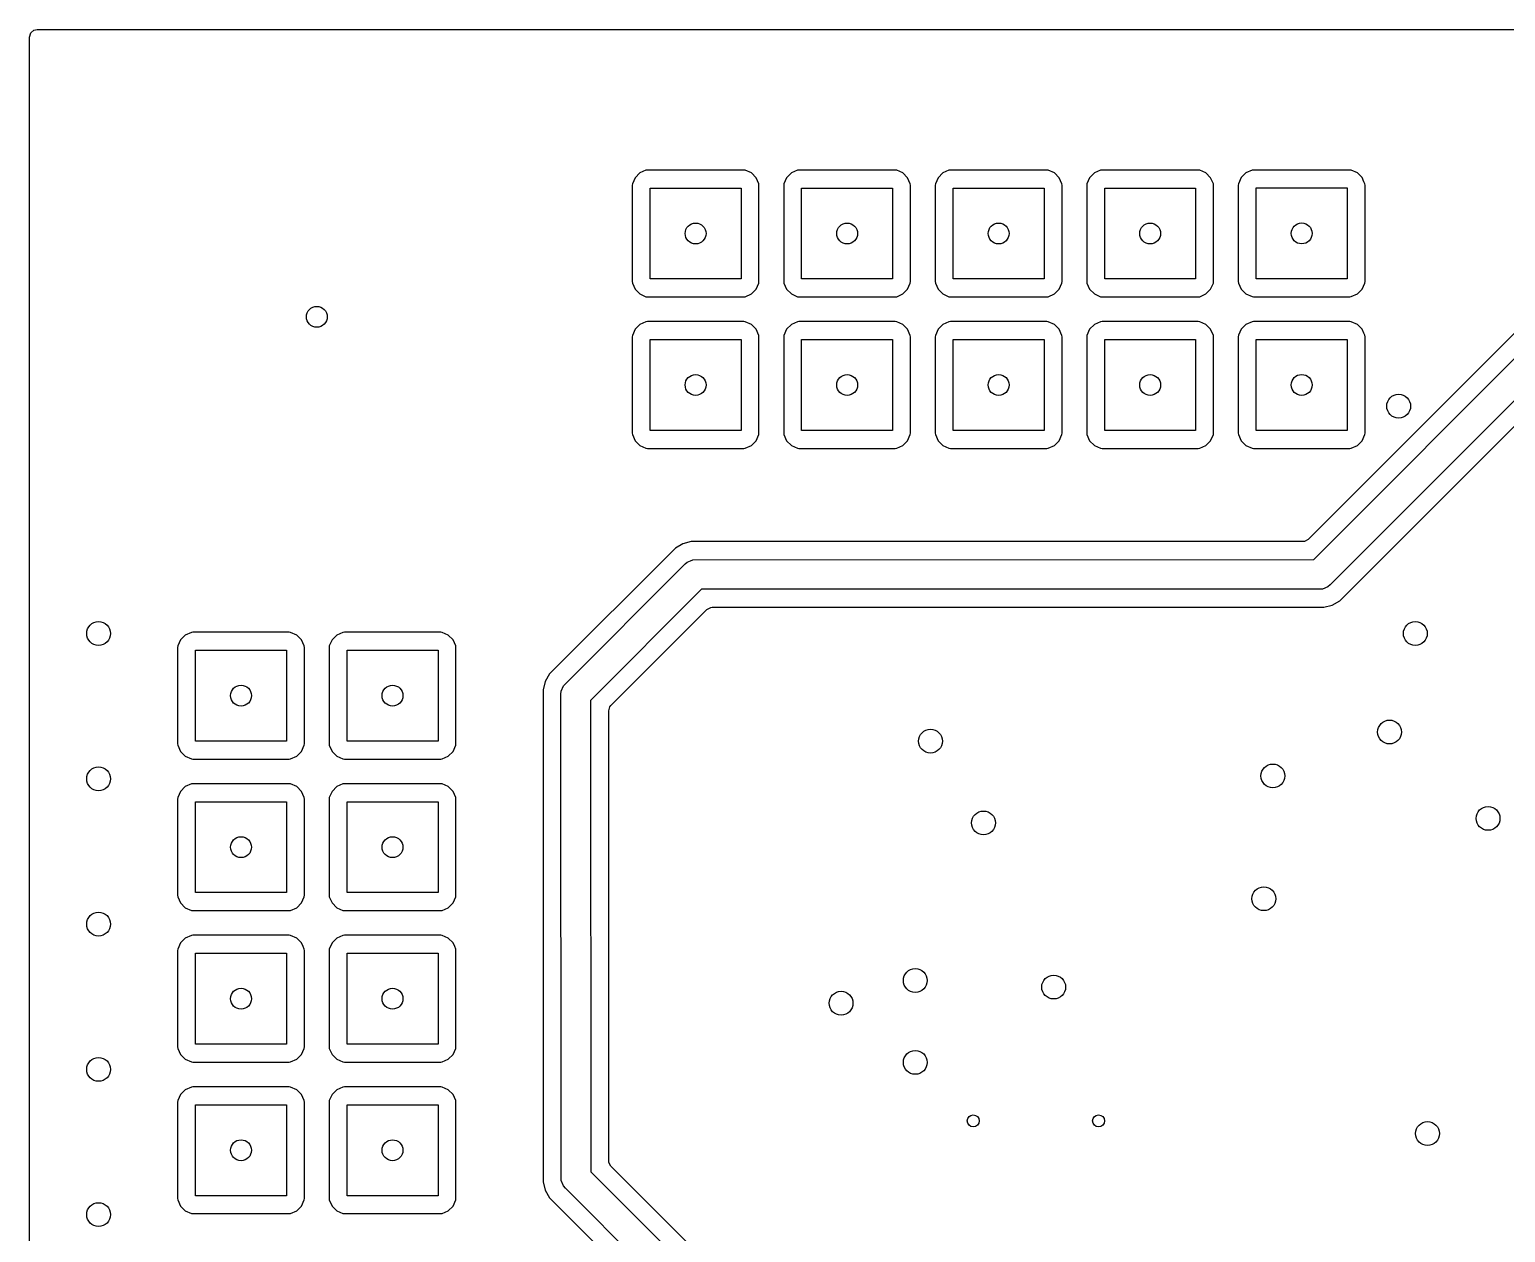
# Model space of a CAD drawing. Extents: x 0.21 to 2.19, y 0.21 to 1.79.
# Drawn here: x 0.21 to 1.184, y 0.996 to 1.79 of the extents above; entities that cross this region are included whole.
import ezdxf

# ---------------------------------------------------------------- set-up
doc = ezdxf.new("R2010")
doc.units = 0
doc.header["$MEASUREMENT"] = 0
doc.layers.add('BLACK', color=7, linetype='CONTINUOUS')

msp = doc.modelspace()

# ---------------------------------------------------------------- linework, layer by layer
at = {"layer": 'BLACK', "linetype": 'CONTINUOUS'}
for p, q in [((0.21041, 1.78463), (0.2112, 1.78731)), ((0.21041, 1.68677), (0.21041, 1.78463)), ((0.2112, 1.78731), (0.21331, 1.78914)), ((0.21331, 1.78914), (0.21537, 1.78959)), ((0.21537, 1.78959), (2.18463, 1.78959)), ((0.6132, 1.69493), (0.61007, 1.6918)), ((0.61724, 1.69672), (0.6132, 1.69493)), ((0.61823, 1.69683), (0.61724, 1.69672)), ((0.61724, 1.69672), (0.61724, 1.69672)), ((0.68177, 1.69683), (0.61823, 1.69683)), ((0.61823, 1.69683), (0.61823, 1.69683)), ((0.68276, 1.69672), (0.68177, 1.69683)), ((0.6868, 1.69493), (0.68276, 1.69672)), ((0.68276, 1.69672), (0.68276, 1.69672)), ((0.68993, 1.6918), (0.6868, 1.69493)), ((0.6868, 1.69493), (0.6868, 1.69493)), ((0.7132, 1.69493), (0.71007, 1.6918)), ((0.71724, 1.69672), (0.7132, 1.69493)), ((0.71823, 1.69683), (0.71724, 1.69672)), ((0.71724, 1.69672), (0.71724, 1.69672)), ((0.78177, 1.69683), (0.71823, 1.69683)), ((0.71823, 1.69683), (0.71823, 1.69683)), ((0.78276, 1.69672), (0.78177, 1.69683)), ((0.7868, 1.69493), (0.78276, 1.69672)), ((0.78276, 1.69672), (0.78276, 1.69672)), ((0.78993, 1.6918), (0.7868, 1.69493)), ((0.7868, 1.69493), (0.7868, 1.69493)), ((0.8132, 1.69493), (0.81007, 1.6918)), ((0.81724, 1.69672), (0.8132, 1.69493)), ((0.81823, 1.69683), (0.81724, 1.69672)), ((0.81724, 1.69672), (0.81724, 1.69672)), ((0.88177, 1.69683), (0.81823, 1.69683)), ((0.81823, 1.69683), (0.81823, 1.69683)), ((0.88276, 1.69672), (0.88177, 1.69683)), ((0.8868, 1.69493), (0.88276, 1.69672)), ((0.88276, 1.69672), (0.88276, 1.69672)), ((0.88993, 1.6918), (0.8868, 1.69493)), ((0.8868, 1.69493), (0.8868, 1.69493)), ((0.9132, 1.69493), (0.91007, 1.6918)), ((0.91724, 1.69672), (0.9132, 1.69493)), ((0.91823, 1.69683), (0.91724, 1.69672)), ((0.91724, 1.69672), (0.91724, 1.69672)), ((0.98177, 1.69683), (0.91823, 1.69683)), ((0.91823, 1.69683), (0.91823, 1.69683)), ((0.98276, 1.69672), (0.98177, 1.69683)), ((0.9868, 1.69493), (0.98276, 1.69672)), ((0.98276, 1.69672), (0.98276, 1.69672)), ((0.98993, 1.6918), (0.9868, 1.69493)), ((0.9868, 1.69493), (0.9868, 1.69493)), ((1.0132, 1.69496), (1.01007, 1.69183)), ((1.01724, 1.69674), (1.0132, 1.69496)), ((1.01823, 1.69686), (1.01724, 1.69674)), ((1.01724, 1.69674), (1.01724, 1.69674)), ((1.08177, 1.69686), (1.01823, 1.69686)), ((1.01823, 1.69686), (1.01823, 1.69686)), ((1.08276, 1.69674), (1.08177, 1.69686)), ((1.0868, 1.69496), (1.08276, 1.69674)), ((1.08276, 1.69674), (1.08276, 1.69674)), ((1.08993, 1.69183), (1.0868, 1.69496)), ((1.0868, 1.69496), (1.0868, 1.69496)), ((0.21041, 1.58677), (0.21041, 1.68677)), ((0.60828, 1.68776), (0.60817, 1.68677)), ((0.60817, 1.68677), (0.60817, 1.62323)), ((0.61007, 1.6918), (0.60828, 1.68776)), ((0.61007, 1.6918), (0.61007, 1.6918)), ((0.69172, 1.68776), (0.68993, 1.6918)), ((0.68993, 1.6918), (0.68993, 1.6918)), ((0.69183, 1.68677), (0.69172, 1.68776)), ((0.69183, 1.62323), (0.69183, 1.68677)), ((0.69183, 1.68677), (0.69183, 1.68677)), ((0.70828, 1.68776), (0.70817, 1.68677)), ((0.70817, 1.68677), (0.70817, 1.62323)), ((0.71007, 1.6918), (0.70828, 1.68776)), ((0.71007, 1.6918), (0.71007, 1.6918)), ((0.79172, 1.68776), (0.78993, 1.6918)), ((0.78993, 1.6918), (0.78993, 1.6918)), ((0.79183, 1.68677), (0.79172, 1.68776)), ((0.79183, 1.62323), (0.79183, 1.68677)), ((0.79183, 1.68677), (0.79183, 1.68677)), ((0.80828, 1.68776), (0.80817, 1.68677)), ((0.80817, 1.68677), (0.80817, 1.62323)), ((0.81007, 1.6918), (0.80828, 1.68776)), ((0.81007, 1.6918), (0.81007, 1.6918)), ((0.89172, 1.68776), (0.88993, 1.6918)), ((0.88993, 1.6918), (0.88993, 1.6918)), ((0.89183, 1.68677), (0.89172, 1.68776)), ((0.89183, 1.62323), (0.89183, 1.68677)), ((0.89183, 1.68677), (0.89183, 1.68677)), ((0.90828, 1.68776), (0.90817, 1.68677)), ((0.90817, 1.68677), (0.90817, 1.62323)), ((0.91007, 1.6918), (0.90828, 1.68776)), ((0.91007, 1.6918), (0.91007, 1.6918)), ((0.99172, 1.68776), (0.98993, 1.6918)), ((0.98993, 1.6918), (0.98993, 1.6918)), ((0.99183, 1.68679), (0.99172, 1.68776)), ((0.99183, 1.68677), (0.99183, 1.68679)), ((0.99183, 1.62323), (0.99183, 1.68677)), ((1.00828, 1.68778), (1.00817, 1.68679)), ((1.00817, 1.68679), (1.00817, 1.62326)), ((1.01007, 1.69183), (1.00828, 1.68778)), ((1.01007, 1.69183), (1.01007, 1.69183)), ((1.0911, 1.68918), (1.08993, 1.69183)), ((1.09172, 1.68778), (1.0911, 1.68918)), ((1.09183, 1.68679), (1.09172, 1.68778)), ((1.09183, 1.62326), (1.09183, 1.68679)), ((0.62, 1.625), (0.62, 1.685)), ((0.62, 1.685), (0.68, 1.685)), ((0.68, 1.685), (0.68, 1.625)), ((0.72, 1.625), (0.72, 1.685)), ((0.72, 1.685), (0.78, 1.685)), ((0.78, 1.685), (0.78, 1.625)), ((0.82, 1.625), (0.82, 1.685)), ((0.82, 1.685), (0.88, 1.685)), ((0.88, 1.685), (0.88, 1.625)), ((0.92, 1.625), (0.92, 1.685)), ((0.92, 1.685), (0.98, 1.685)), ((0.98, 1.685), (0.98, 1.625)), ((1.02, 1.62503), (1.02, 1.68503)), ((1.02, 1.68503), (1.08, 1.68503)), ((1.08, 1.68503), (1.08, 1.62503)), ((1.25348, 1.65234), (1.05426, 1.45313)), ((1.05797, 1.43984), (1.25982, 1.64196)), ((0.60817, 1.62323), (0.60817, 1.62323)), ((0.60817, 1.62323), (0.60828, 1.62224)), ((0.60828, 1.62224), (0.60828, 1.62224)), ((0.60828, 1.62224), (0.61007, 1.6182)), ((0.61007, 1.6182), (0.6132, 1.61507)), ((0.68, 1.625), (0.62, 1.625)), ((0.6868, 1.61507), (0.68993, 1.6182)), ((0.68993, 1.6182), (0.69172, 1.62224)), ((0.69172, 1.62224), (0.69183, 1.62323)), ((0.70817, 1.62323), (0.70817, 1.62323)), ((0.70817, 1.62323), (0.70828, 1.62224)), ((0.70828, 1.62224), (0.70828, 1.62224)), ((0.70828, 1.62224), (0.71007, 1.6182)), ((0.71007, 1.6182), (0.7132, 1.61507)), ((0.78, 1.625), (0.72, 1.625)), ((0.7868, 1.61507), (0.78993, 1.6182)), ((0.78993, 1.6182), (0.79172, 1.62224)), ((0.79172, 1.62224), (0.79183, 1.62323)), ((0.80817, 1.62323), (0.80817, 1.62323)), ((0.80817, 1.62323), (0.80828, 1.62224)), ((0.80828, 1.62224), (0.80828, 1.62224)), ((0.80828, 1.62224), (0.81007, 1.6182)), ((0.81007, 1.6182), (0.8132, 1.61507)), ((0.88, 1.625), (0.82, 1.625)), ((0.8868, 1.61507), (0.88993, 1.6182)), ((0.88993, 1.6182), (0.89172, 1.62224)), ((0.89172, 1.62224), (0.89183, 1.62323)), ((0.90817, 1.62323), (0.90817, 1.62323)), ((0.90817, 1.62323), (0.90828, 1.62224)), ((0.90828, 1.62224), (0.90828, 1.62224)), ((0.90828, 1.62224), (0.91007, 1.6182)), ((0.91007, 1.6182), (0.9132, 1.61507)), ((0.98, 1.625), (0.92, 1.625)), ((0.9868, 1.61507), (0.98993, 1.6182)), ((0.98993, 1.6182), (0.99172, 1.62224)), ((0.99172, 1.62224), (0.99183, 1.62323)), ((1.00817, 1.62326), (1.00817, 1.62326)), ((1.00817, 1.62326), (1.00828, 1.62227)), ((1.00828, 1.62227), (1.00828, 1.62227)), ((1.00828, 1.62227), (1.01007, 1.61823)), ((1.01007, 1.61823), (1.0132, 1.6151)), ((1.08, 1.62503), (1.02, 1.62503)), ((1.2706, 1.62516), (1.06874, 1.42304)), ((1.0868, 1.6151), (1.08993, 1.61823)), ((1.08993, 1.61823), (1.09172, 1.62227)), ((1.09172, 1.62227), (1.09183, 1.62326)), ((0.6132, 1.61507), (0.6132, 1.61507)), ((0.6132, 1.61507), (0.6132, 1.61507)), ((0.6132, 1.61507), (0.61724, 1.61328)), ((0.61724, 1.61328), (0.61823, 1.61317)), ((0.61823, 1.61317), (0.68177, 1.61317)), ((0.68177, 1.61317), (0.68276, 1.61328)), ((0.68276, 1.61328), (0.6868, 1.61507)), ((0.7132, 1.61507), (0.7132, 1.61507)), ((0.7132, 1.61507), (0.7132, 1.61507)), ((0.7132, 1.61507), (0.71724, 1.61328)), ((0.71724, 1.61328), (0.71823, 1.61317)), ((0.71823, 1.61317), (0.78177, 1.61317)), ((0.78177, 1.61317), (0.78276, 1.61328)), ((0.78276, 1.61328), (0.7868, 1.61507)), ((0.8132, 1.61507), (0.8132, 1.61507)), ((0.8132, 1.61507), (0.8132, 1.61507)), ((0.8132, 1.61507), (0.81724, 1.61328)), ((0.81724, 1.61328), (0.81823, 1.61317)), ((0.81823, 1.61317), (0.88177, 1.61317)), ((0.88177, 1.61317), (0.88276, 1.61328)), ((0.88276, 1.61328), (0.8868, 1.61507)), ((0.9132, 1.61507), (0.9132, 1.61507)), ((0.9132, 1.61507), (0.9132, 1.61507)), ((0.9132, 1.61507), (0.91724, 1.61328)), ((0.91724, 1.61328), (0.91823, 1.61317)), ((0.91823, 1.61317), (0.98177, 1.61317)), ((0.98177, 1.61317), (0.98276, 1.61328)), ((0.98276, 1.61328), (0.9868, 1.61507)), ((1.0132, 1.6151), (1.0132, 1.6151)), ((1.0132, 1.6151), (1.0132, 1.6151)), ((1.0132, 1.6151), (1.01724, 1.61331)), ((1.01724, 1.61331), (1.01823, 1.6132)), ((1.01823, 1.6132), (1.08177, 1.6132)), ((1.07509, 1.41266), (1.27431, 1.61187)), ((1.08177, 1.6132), (1.08276, 1.61331)), ((1.08276, 1.61331), (1.0868, 1.6151)), ((0.61007, 1.5918), (0.60828, 1.58776)), ((0.6132, 1.59493), (0.61007, 1.5918)), ((0.61007, 1.5918), (0.61007, 1.5918)), ((0.61724, 1.59672), (0.6132, 1.59493)), ((0.61823, 1.59683), (0.61724, 1.59672)), ((0.61724, 1.59672), (0.61724, 1.59672)), ((0.68177, 1.59683), (0.61823, 1.59683)), ((0.61823, 1.59683), (0.61823, 1.59683)), ((0.68276, 1.59672), (0.68177, 1.59683)), ((0.6868, 1.59493), (0.68276, 1.59672)), ((0.68276, 1.59672), (0.68276, 1.59672)), ((0.68993, 1.5918), (0.6868, 1.59493)), ((0.6868, 1.59493), (0.6868, 1.59493)), ((0.69172, 1.58776), (0.68993, 1.5918)), ((0.68993, 1.5918), (0.68993, 1.5918)), ((0.71007, 1.5918), (0.70828, 1.58776)), ((0.7132, 1.59493), (0.71007, 1.5918)), ((0.71007, 1.5918), (0.71007, 1.5918)), ((0.71724, 1.59672), (0.7132, 1.59493)), ((0.71823, 1.59683), (0.71724, 1.59672)), ((0.71724, 1.59672), (0.71724, 1.59672)), ((0.78177, 1.59683), (0.71823, 1.59683)), ((0.71823, 1.59683), (0.71823, 1.59683)), ((0.78276, 1.59672), (0.78177, 1.59683)), ((0.7868, 1.59493), (0.78276, 1.59672)), ((0.78276, 1.59672), (0.78276, 1.59672)), ((0.78993, 1.5918), (0.7868, 1.59493)), ((0.7868, 1.59493), (0.7868, 1.59493)), ((0.79172, 1.58776), (0.78993, 1.5918)), ((0.78993, 1.5918), (0.78993, 1.5918)), ((0.81007, 1.5918), (0.80828, 1.58776)), ((0.8132, 1.59493), (0.81007, 1.5918)), ((0.81007, 1.5918), (0.81007, 1.5918)), ((0.81724, 1.59672), (0.8132, 1.59493)), ((0.81823, 1.59683), (0.81724, 1.59672)), ((0.81724, 1.59672), (0.81724, 1.59672)), ((0.88177, 1.59683), (0.81823, 1.59683)), ((0.81823, 1.59683), (0.81823, 1.59683)), ((0.88276, 1.59672), (0.88177, 1.59683)), ((0.8868, 1.59493), (0.88276, 1.59672)), ((0.88276, 1.59672), (0.88276, 1.59672)), ((0.88993, 1.5918), (0.8868, 1.59493)), ((0.8868, 1.59493), (0.8868, 1.59493)), ((0.89172, 1.58776), (0.88993, 1.5918)), ((0.88993, 1.5918), (0.88993, 1.5918)), ((0.91007, 1.5918), (0.90828, 1.58776)), ((0.9132, 1.59493), (0.91007, 1.5918)), ((0.91007, 1.5918), (0.91007, 1.5918)), ((0.91724, 1.59672), (0.9132, 1.59493)), ((0.91823, 1.59683), (0.91724, 1.59672)), ((0.91724, 1.59672), (0.91724, 1.59672)), ((0.98177, 1.59683), (0.91823, 1.59683)), ((0.91823, 1.59683), (0.91823, 1.59683)), ((0.98276, 1.59672), (0.98177, 1.59683)), ((0.9868, 1.59493), (0.98276, 1.59672)), ((0.98276, 1.59672), (0.98276, 1.59672)), ((0.98993, 1.5918), (0.9868, 1.59493)), ((0.9868, 1.59493), (0.9868, 1.59493)), ((0.99172, 1.58776), (0.98993, 1.5918)), ((0.98993, 1.5918), (0.98993, 1.5918)), ((1.00828, 1.58778), (1.00817, 1.58679)), ((1.01007, 1.59183), (1.00828, 1.58778)), ((1.0132, 1.59496), (1.01007, 1.59183)), ((1.01007, 1.59183), (1.01007, 1.59183)), ((1.01724, 1.59674), (1.0132, 1.59496)), ((1.01823, 1.59686), (1.01724, 1.59674)), ((1.01724, 1.59674), (1.01724, 1.59674)), ((1.08177, 1.59686), (1.01823, 1.59686)), ((1.01823, 1.59686), (1.01823, 1.59686)), ((1.08276, 1.59674), (1.08177, 1.59686)), ((1.0868, 1.59496), (1.08276, 1.59674)), ((1.08276, 1.59674), (1.08276, 1.59674)), ((1.08993, 1.59183), (1.0868, 1.59496)), ((1.0868, 1.59496), (1.0868, 1.59496)), ((1.0911, 1.58918), (1.08993, 1.59183)), ((1.09172, 1.58778), (1.0911, 1.58918)), ((1.09183, 1.58679), (1.09172, 1.58778)), ((0.21041, 1.38177), (0.21041, 1.58677)), ((0.60828, 1.58776), (0.60817, 1.58677)), ((0.60817, 1.58677), (0.60817, 1.52323)), ((0.62, 1.525), (0.62, 1.585)), ((0.62, 1.585), (0.68, 1.585)), ((0.68, 1.585), (0.68, 1.525)), ((0.69183, 1.58677), (0.69172, 1.58776)), ((0.69183, 1.52323), (0.69183, 1.58677)), ((0.69183, 1.58677), (0.69183, 1.58677)), ((0.70828, 1.58776), (0.70817, 1.58677)), ((0.70817, 1.58677), (0.70817, 1.52323)), ((0.72, 1.525), (0.72, 1.585)), ((0.72, 1.585), (0.78, 1.585)), ((0.78, 1.585), (0.78, 1.525)), ((0.79183, 1.58677), (0.79172, 1.58776)), ((0.79183, 1.52323), (0.79183, 1.58677)), ((0.79183, 1.58677), (0.79183, 1.58677)), ((0.80828, 1.58776), (0.80817, 1.58677)), ((0.80817, 1.58677), (0.80817, 1.52323)), ((0.82, 1.525), (0.82, 1.585)), ((0.82, 1.585), (0.88, 1.585)), ((0.88, 1.585), (0.88, 1.525)), ((0.89183, 1.58677), (0.89172, 1.58776)), ((0.89183, 1.52323), (0.89183, 1.58677)), ((0.89183, 1.58677), (0.89183, 1.58677)), ((0.90828, 1.58776), (0.90817, 1.58677)), ((0.90817, 1.58677), (0.90817, 1.52323)), ((0.92, 1.525), (0.92, 1.585)), ((0.92, 1.585), (0.98, 1.585)), ((0.98, 1.585), (0.98, 1.525)), ((0.99183, 1.58679), (0.99172, 1.58776)), ((0.99183, 1.58677), (0.99183, 1.58679)), ((0.99183, 1.52323), (0.99183, 1.58677)), ((1.00817, 1.58679), (1.00817, 1.52326)), ((1.02, 1.52503), (1.02, 1.58503)), ((1.02, 1.58503), (1.08, 1.58503)), ((1.08, 1.58503), (1.08, 1.52503)), ((1.09183, 1.52326), (1.09183, 1.58679)), ((0.60817, 1.52323), (0.60817, 1.52323)), ((0.60817, 1.52323), (0.60828, 1.52224)), ((0.60828, 1.52224), (0.60828, 1.52224)), ((0.60828, 1.52224), (0.61007, 1.5182)), ((0.68, 1.525), (0.62, 1.525)), ((0.68993, 1.5182), (0.69172, 1.52224)), ((0.69172, 1.52224), (0.69183, 1.52323)), ((0.70817, 1.52323), (0.70817, 1.52323)), ((0.70817, 1.52323), (0.70828, 1.52224)), ((0.70828, 1.52224), (0.70828, 1.52224)), ((0.70828, 1.52224), (0.71007, 1.5182)), ((0.78, 1.525), (0.72, 1.525)), ((0.78993, 1.5182), (0.79172, 1.52224)), ((0.79172, 1.52224), (0.79183, 1.52323)), ((0.80817, 1.52323), (0.80817, 1.52323)), ((0.80817, 1.52323), (0.80828, 1.52224)), ((0.80828, 1.52224), (0.80828, 1.52224)), ((0.80828, 1.52224), (0.81007, 1.5182)), ((0.88, 1.525), (0.82, 1.525)), ((0.88993, 1.5182), (0.89172, 1.52224)), ((0.89172, 1.52224), (0.89183, 1.52323)), ((0.90817, 1.52323), (0.90817, 1.52323)), ((0.90817, 1.52323), (0.90828, 1.52224)), ((0.90828, 1.52224), (0.90828, 1.52224)), ((0.90828, 1.52224), (0.91007, 1.5182)), ((0.98, 1.525), (0.92, 1.525)), ((0.98993, 1.5182), (0.99172, 1.52224)), ((0.99172, 1.52224), (0.99183, 1.52323)), ((1.00817, 1.52326), (1.00817, 1.52326)), ((1.00817, 1.52326), (1.00828, 1.52227)), ((1.00828, 1.52227), (1.00828, 1.52227)), ((1.00828, 1.52227), (1.01007, 1.51823)), ((1.08, 1.52503), (1.02, 1.52503)), ((1.08993, 1.51823), (1.09172, 1.52227)), ((1.09172, 1.52227), (1.09183, 1.52326)), ((0.61007, 1.5182), (0.6132, 1.51507)), ((0.6132, 1.51507), (0.6132, 1.51507)), ((0.6132, 1.51507), (0.6132, 1.51507)), ((0.6132, 1.51507), (0.61724, 1.51328)), ((0.61724, 1.51328), (0.61823, 1.51317)), ((0.61823, 1.51317), (0.68177, 1.51317)), ((0.68177, 1.51317), (0.68276, 1.51328)), ((0.68276, 1.51328), (0.6868, 1.51507)), ((0.6868, 1.51507), (0.68993, 1.5182)), ((0.71007, 1.5182), (0.7132, 1.51507)), ((0.7132, 1.51507), (0.7132, 1.51507)), ((0.7132, 1.51507), (0.7132, 1.51507)), ((0.7132, 1.51507), (0.71724, 1.51328)), ((0.71724, 1.51328), (0.71823, 1.51317)), ((0.71823, 1.51317), (0.78177, 1.51317)), ((0.78177, 1.51317), (0.78276, 1.51328)), ((0.78276, 1.51328), (0.7868, 1.51507)), ((0.7868, 1.51507), (0.78993, 1.5182)), ((0.81007, 1.5182), (0.8132, 1.51507)), ((0.8132, 1.51507), (0.8132, 1.51507)), ((0.8132, 1.51507), (0.8132, 1.51507)), ((0.8132, 1.51507), (0.81724, 1.51328)), ((0.81724, 1.51328), (0.81823, 1.51317)), ((0.81823, 1.51317), (0.88177, 1.51317)), ((0.88177, 1.51317), (0.88276, 1.51328)), ((0.88276, 1.51328), (0.8868, 1.51507)), ((0.8868, 1.51507), (0.88993, 1.5182)), ((0.91007, 1.5182), (0.9132, 1.51507)), ((0.9132, 1.51507), (0.9132, 1.51507)), ((0.9132, 1.51507), (0.9132, 1.51507)), ((0.9132, 1.51507), (0.91724, 1.51328)), ((0.91724, 1.51328), (0.91823, 1.51317)), ((0.91823, 1.51317), (0.98177, 1.51317)), ((0.98177, 1.51317), (0.98276, 1.51328)), ((0.98276, 1.51328), (0.9868, 1.51507)), ((0.9868, 1.51507), (0.98993, 1.5182)), ((1.01007, 1.51823), (1.0132, 1.5151)), ((1.0132, 1.5151), (1.0132, 1.5151)), ((1.0132, 1.5151), (1.0132, 1.5151)), ((1.0132, 1.5151), (1.01724, 1.51331)), ((1.01724, 1.51331), (1.01823, 1.5132)), ((1.01823, 1.5132), (1.08177, 1.5132)), ((1.08177, 1.5132), (1.08276, 1.51331)), ((1.08276, 1.51331), (1.0868, 1.5151)), ((1.0868, 1.5151), (1.08993, 1.51823)), ((0.64715, 1.45167), (0.64163, 1.4502)), ((1.05075, 1.45167), (0.64715, 1.45167)), ((1.05181, 1.45179), (1.05075, 1.45167)), ((1.05426, 1.45313), (1.05181, 1.45179)), ((0.63669, 1.44734), (0.55366, 1.36431)), ((0.64163, 1.4502), (0.63669, 1.44734)), ((0.63669, 1.44734), (0.63669, 1.44734)), ((0.64163, 1.4502), (0.64163, 1.4502)), ((0.64163, 1.4502), (0.64163, 1.4502)), ((0.56283, 1.35648), (0.64304, 1.43696)), ((0.64304, 1.43696), (0.64453, 1.43818)), ((0.64453, 1.43818), (0.64661, 1.43904)), ((0.64661, 1.43904), (0.64808, 1.43965)), ((0.64808, 1.43965), (1.05797, 1.43984)), ((1.06874, 1.42304), (1.06725, 1.42182)), ((0.65383, 1.42016), (0.58066, 1.34675)), ((1.0637, 1.42035), (0.65383, 1.42016)), ((1.06725, 1.42182), (1.0637, 1.42035)), ((1.06725, 1.42182), (1.06725, 1.42182)), ((1.07015, 1.4098), (1.07509, 1.41266)), ((0.59413, 1.34348), (0.65752, 1.40687)), ((0.65752, 1.40687), (0.65998, 1.40821)), ((0.65998, 1.40821), (0.66103, 1.40833)), ((0.66103, 1.40833), (1.06464, 1.40833)), ((1.06464, 1.40833), (1.07015, 1.4098)), ((1.06464, 1.40833), (1.06464, 1.40833)), ((1.06464, 1.40833), (1.06464, 1.40833)), ((0.31007, 1.3868), (0.30828, 1.38276)), ((0.3132, 1.38993), (0.31007, 1.3868)), ((0.31007, 1.3868), (0.31007, 1.3868)), ((0.31724, 1.39172), (0.3132, 1.38993)), ((0.31823, 1.39183), (0.31724, 1.39172)), ((0.31724, 1.39172), (0.31724, 1.39172)), ((0.38177, 1.39183), (0.31823, 1.39183)), ((0.31823, 1.39183), (0.31823, 1.39183)), ((0.38276, 1.39172), (0.38177, 1.39183)), ((0.3868, 1.38993), (0.38276, 1.39172)), ((0.38276, 1.39172), (0.38276, 1.39172)), ((0.38993, 1.3868), (0.3868, 1.38993)), ((0.3868, 1.38993), (0.3868, 1.38993)), ((0.39172, 1.38276), (0.38993, 1.3868)), ((0.38993, 1.3868), (0.38993, 1.3868)), ((0.41007, 1.3868), (0.40828, 1.38276)), ((0.4132, 1.38993), (0.41007, 1.3868)), ((0.41007, 1.3868), (0.41007, 1.3868)), ((0.41724, 1.39172), (0.4132, 1.38993)), ((0.41823, 1.39183), (0.41724, 1.39172)), ((0.41724, 1.39172), (0.41724, 1.39172)), ((0.48177, 1.39183), (0.41823, 1.39183)), ((0.41823, 1.39183), (0.41823, 1.39183)), ((0.48276, 1.39172), (0.48177, 1.39183)), ((0.4868, 1.38993), (0.48276, 1.39172)), ((0.48276, 1.39172), (0.48276, 1.39172)), ((0.48993, 1.3868), (0.4868, 1.38993)), ((0.4868, 1.38993), (0.4868, 1.38993)), ((0.49172, 1.38276), (0.48993, 1.3868)), ((0.48993, 1.3868), (0.48993, 1.3868)), ((0.21041, 1.28177), (0.21041, 1.38177)), ((0.30828, 1.38276), (0.30817, 1.38177)), ((0.30817, 1.38177), (0.30817, 1.31823)), ((0.32, 1.32), (0.32, 1.38)), ((0.32, 1.38), (0.38, 1.38)), ((0.38, 1.38), (0.38, 1.32)), ((0.39183, 1.38177), (0.39172, 1.38276)), ((0.39183, 1.31823), (0.39183, 1.38177)), ((0.39183, 1.38177), (0.39183, 1.38177)), ((0.40828, 1.38276), (0.40817, 1.38177)), ((0.40817, 1.38177), (0.40817, 1.31823)), ((0.42, 1.32), (0.42, 1.38)), ((0.42, 1.38), (0.48, 1.38)), ((0.48, 1.38), (0.48, 1.32)), ((0.49183, 1.38177), (0.49172, 1.38276)), ((0.49183, 1.31823), (0.49183, 1.38177)), ((0.55366, 1.36431), (0.5508, 1.35937)), ((0.55366, 1.36431), (0.55366, 1.36431)), ((0.5508, 1.35937), (0.54933, 1.35385)), ((0.5508, 1.35937), (0.5508, 1.35937)), ((0.5508, 1.35937), (0.5508, 1.35937)), ((0.56135, 1.35292), (0.56282, 1.35647)), ((0.56282, 1.35647), (0.56283, 1.35648)), ((0.54933, 1.35385), (0.54933, 1.35385)), ((0.54933, 1.35385), (0.54933, 1.02915)), ((0.56116, 1.351), (0.56135, 1.35292)), ((0.56135, 1.03008), (0.56116, 1.351)), ((0.58066, 1.34675), (0.58084, 1.03581)), ((0.59267, 1.33997), (0.59346, 1.34265)), ((0.59267, 1.31103), (0.59267, 1.33997)), ((0.59346, 1.34265), (0.59413, 1.34348)), ((0.30817, 1.31823), (0.30817, 1.31823)), ((0.30817, 1.31823), (0.30828, 1.31724)), ((0.30828, 1.31724), (0.30828, 1.31724)), ((0.30828, 1.31724), (0.31007, 1.3132)), ((0.38, 1.32), (0.32, 1.32)), ((0.38993, 1.3132), (0.39172, 1.31724)), ((0.39172, 1.31724), (0.39183, 1.31823)), ((0.40817, 1.31823), (0.40817, 1.31823)), ((0.40817, 1.31823), (0.40828, 1.31724)), ((0.40828, 1.31724), (0.40828, 1.31724)), ((0.40828, 1.31724), (0.41007, 1.3132)), ((0.48, 1.32), (0.42, 1.32)), ((0.48993, 1.3132), (0.49172, 1.31724)), ((0.49172, 1.31724), (0.49183, 1.31823)), ((0.31007, 1.3132), (0.3132, 1.31007)), ((0.3132, 1.31007), (0.3132, 1.31007)), ((0.3132, 1.31007), (0.3132, 1.31007)), ((0.3132, 1.31007), (0.31724, 1.30828)), ((0.31724, 1.30828), (0.31823, 1.30817)), ((0.31823, 1.30817), (0.38177, 1.30817)), ((0.38177, 1.30817), (0.38276, 1.30828)), ((0.38276, 1.30828), (0.3868, 1.31007)), ((0.3868, 1.31007), (0.38993, 1.3132)), ((0.41007, 1.3132), (0.4132, 1.31007)), ((0.4132, 1.31007), (0.4132, 1.31007)), ((0.4132, 1.31007), (0.4132, 1.31007)), ((0.4132, 1.31007), (0.41724, 1.30828)), ((0.41724, 1.30828), (0.41823, 1.30817)), ((0.41823, 1.30817), (0.48177, 1.30817)), ((0.48177, 1.30817), (0.48276, 1.30828)), ((0.48276, 1.30828), (0.4868, 1.31007)), ((0.4868, 1.31007), (0.48993, 1.3132)), ((0.59267, 1.04303), (0.59267, 1.31103)), ((0.31007, 1.2868), (0.30828, 1.28276)), ((0.3132, 1.28993), (0.31007, 1.2868)), ((0.31007, 1.2868), (0.31007, 1.2868)), ((0.31724, 1.29172), (0.3132, 1.28993)), ((0.31823, 1.29183), (0.31724, 1.29172)), ((0.31724, 1.29172), (0.31724, 1.29172)), ((0.38177, 1.29183), (0.31823, 1.29183)), ((0.31823, 1.29183), (0.31823, 1.29183)), ((0.38276, 1.29172), (0.38177, 1.29183)), ((0.3868, 1.28993), (0.38276, 1.29172)), ((0.38276, 1.29172), (0.38276, 1.29172)), ((0.38993, 1.2868), (0.3868, 1.28993)), ((0.3868, 1.28993), (0.3868, 1.28993)), ((0.39172, 1.28276), (0.38993, 1.2868)), ((0.38993, 1.2868), (0.38993, 1.2868)), ((0.41007, 1.2868), (0.40828, 1.28276)), ((0.4132, 1.28993), (0.41007, 1.2868)), ((0.41007, 1.2868), (0.41007, 1.2868)), ((0.41724, 1.29172), (0.4132, 1.28993)), ((0.41823, 1.29183), (0.41724, 1.29172)), ((0.41724, 1.29172), (0.41724, 1.29172)), ((0.48177, 1.29183), (0.41823, 1.29183)), ((0.41823, 1.29183), (0.41823, 1.29183)), ((0.48276, 1.29172), (0.48177, 1.29183)), ((0.4868, 1.28993), (0.48276, 1.29172)), ((0.48276, 1.29172), (0.48276, 1.29172)), ((0.48993, 1.2868), (0.4868, 1.28993)), ((0.4868, 1.28993), (0.4868, 1.28993)), ((0.49172, 1.28276), (0.48993, 1.2868)), ((0.48993, 1.2868), (0.48993, 1.2868)), ((0.21041, 1.18177), (0.21041, 1.28177)), ((0.30828, 1.28276), (0.30817, 1.28177)), ((0.30817, 1.28177), (0.30817, 1.21823)), ((0.32, 1.22), (0.32, 1.28)), ((0.32, 1.28), (0.38, 1.28)), ((0.38, 1.28), (0.38, 1.22)), ((0.39183, 1.28177), (0.39172, 1.28276)), ((0.39183, 1.21823), (0.39183, 1.28177)), ((0.39183, 1.28177), (0.39183, 1.28177)), ((0.40828, 1.28276), (0.40817, 1.28177)), ((0.40817, 1.28177), (0.40817, 1.21823)), ((0.42, 1.22), (0.42, 1.28)), ((0.42, 1.28), (0.48, 1.28)), ((0.48, 1.28), (0.48, 1.22)), ((0.49183, 1.28177), (0.49172, 1.28276)), ((0.49183, 1.21823), (0.49183, 1.28177)), ((0.30817, 1.21823), (0.30817, 1.21823)), ((0.30817, 1.21823), (0.30828, 1.21724)), ((0.38, 1.22), (0.32, 1.22)), ((0.39172, 1.21724), (0.39183, 1.21823)), ((0.40817, 1.21823), (0.40817, 1.21823)), ((0.40817, 1.21823), (0.40828, 1.21724)), ((0.48, 1.22), (0.42, 1.22)), ((0.49172, 1.21724), (0.49183, 1.21823)), ((0.30828, 1.21724), (0.30828, 1.21724)), ((0.30828, 1.21724), (0.31007, 1.2132)), ((0.31007, 1.2132), (0.3132, 1.21007)), ((0.3132, 1.21007), (0.3132, 1.21007)), ((0.3132, 1.21007), (0.3132, 1.21007)), ((0.3132, 1.21007), (0.31724, 1.20828)), ((0.31724, 1.20828), (0.31823, 1.20817)), ((0.31823, 1.20817), (0.38177, 1.20817)), ((0.38177, 1.20817), (0.38276, 1.20828)), ((0.38276, 1.20828), (0.3868, 1.21007)), ((0.3868, 1.21007), (0.38993, 1.2132)), ((0.38993, 1.2132), (0.39172, 1.21724)), ((0.40828, 1.21724), (0.40828, 1.21724)), ((0.40828, 1.21724), (0.41007, 1.2132)), ((0.41007, 1.2132), (0.4132, 1.21007)), ((0.4132, 1.21007), (0.4132, 1.21007)), ((0.4132, 1.21007), (0.4132, 1.21007)), ((0.4132, 1.21007), (0.41724, 1.20828)), ((0.41724, 1.20828), (0.41823, 1.20817)), ((0.41823, 1.20817), (0.48177, 1.20817)), ((0.48177, 1.20817), (0.48276, 1.20828)), ((0.48276, 1.20828), (0.4868, 1.21007)), ((0.4868, 1.21007), (0.48993, 1.2132)), ((0.48993, 1.2132), (0.49172, 1.21724)), ((0.3132, 1.18993), (0.31007, 1.1868)), ((0.31724, 1.19172), (0.3132, 1.18993)), ((0.31823, 1.19183), (0.31724, 1.19172)), ((0.31724, 1.19172), (0.31724, 1.19172)), ((0.38177, 1.19183), (0.31823, 1.19183)), ((0.31823, 1.19183), (0.31823, 1.19183)), ((0.38276, 1.19172), (0.38177, 1.19183)), ((0.3868, 1.18993), (0.38276, 1.19172)), ((0.38276, 1.19172), (0.38276, 1.19172)), ((0.38993, 1.1868), (0.3868, 1.18993)), ((0.3868, 1.18993), (0.3868, 1.18993)), ((0.4132, 1.18993), (0.41007, 1.1868)), ((0.41724, 1.19172), (0.4132, 1.18993)), ((0.41823, 1.19183), (0.41724, 1.19172)), ((0.41724, 1.19172), (0.41724, 1.19172)), ((0.48177, 1.19183), (0.41823, 1.19183)), ((0.41823, 1.19183), (0.41823, 1.19183)), ((0.48276, 1.19172), (0.48177, 1.19183)), ((0.4868, 1.18993), (0.48276, 1.19172)), ((0.48276, 1.19172), (0.48276, 1.19172)), ((0.48993, 1.1868), (0.4868, 1.18993)), ((0.4868, 1.18993), (0.4868, 1.18993)), ((0.21041, 1.08177), (0.21041, 1.18177)), ((0.30828, 1.18276), (0.30817, 1.18177)), ((0.30817, 1.18177), (0.30817, 1.11823)), ((0.31007, 1.1868), (0.30828, 1.18276)), ((0.31007, 1.1868), (0.31007, 1.1868)), ((0.32, 1.12), (0.32, 1.18)), ((0.32, 1.18), (0.38, 1.18)), ((0.38, 1.18), (0.38, 1.12)), ((0.39101, 1.18436), (0.38993, 1.1868)), ((0.39172, 1.18276), (0.39101, 1.18436)), ((0.39183, 1.18177), (0.39172, 1.18276)), ((0.39183, 1.11823), (0.39183, 1.18177)), ((0.39183, 1.18177), (0.39183, 1.18177)), ((0.40828, 1.18276), (0.40817, 1.18177)), ((0.40817, 1.18177), (0.40817, 1.11823)), ((0.41007, 1.1868), (0.40828, 1.18276)), ((0.41007, 1.1868), (0.41007, 1.1868)), ((0.42, 1.12), (0.42, 1.18)), ((0.42, 1.18), (0.48, 1.18)), ((0.48, 1.18), (0.48, 1.12)), ((0.49101, 1.18436), (0.48993, 1.1868)), ((0.49172, 1.18276), (0.49101, 1.18436)), ((0.49183, 1.18177), (0.49172, 1.18276)), ((0.49183, 1.11823), (0.49183, 1.18177)), ((0.30817, 1.11823), (0.30817, 1.11823)), ((0.30817, 1.11823), (0.30828, 1.11724)), ((0.30828, 1.11724), (0.30828, 1.11724)), ((0.30828, 1.11724), (0.31007, 1.1132)), ((0.31007, 1.1132), (0.3132, 1.11007)), ((0.38, 1.12), (0.32, 1.12)), ((0.3868, 1.11007), (0.38993, 1.1132)), ((0.38993, 1.1132), (0.39172, 1.11724)), ((0.39172, 1.11724), (0.39183, 1.11823)), ((0.40817, 1.11823), (0.40817, 1.11823)), ((0.40817, 1.11823), (0.40828, 1.11724)), ((0.40828, 1.11724), (0.40828, 1.11724)), ((0.40828, 1.11724), (0.41007, 1.1132)), ((0.41007, 1.1132), (0.4132, 1.11007)), ((0.48, 1.12), (0.42, 1.12)), ((0.4868, 1.11007), (0.48993, 1.1132)), ((0.48993, 1.1132), (0.49172, 1.11724)), ((0.49172, 1.11724), (0.49183, 1.11823)), ((0.3132, 1.11007), (0.3132, 1.11007)), ((0.3132, 1.11007), (0.3132, 1.11007)), ((0.3132, 1.11007), (0.31724, 1.10828)), ((0.31724, 1.10828), (0.31823, 1.10817)), ((0.31823, 1.10817), (0.38177, 1.10817)), ((0.38177, 1.10817), (0.38276, 1.10828)), ((0.38276, 1.10828), (0.3868, 1.11007)), ((0.4132, 1.11007), (0.4132, 1.11007)), ((0.4132, 1.11007), (0.4132, 1.11007)), ((0.4132, 1.11007), (0.41724, 1.10828)), ((0.41724, 1.10828), (0.41823, 1.10817)), ((0.41823, 1.10817), (0.48177, 1.10817)), ((0.48177, 1.10817), (0.48276, 1.10828)), ((0.48276, 1.10828), (0.4868, 1.11007)), ((0.31724, 1.09172), (0.3132, 1.08993)), ((0.31823, 1.09183), (0.31724, 1.09172)), ((0.31724, 1.09172), (0.31724, 1.09172)), ((0.38177, 1.09183), (0.31823, 1.09183)), ((0.31823, 1.09183), (0.31823, 1.09183)), ((0.38276, 1.09172), (0.38177, 1.09183)), ((0.3868, 1.08993), (0.38276, 1.09172)), ((0.38276, 1.09172), (0.38276, 1.09172)), ((0.41724, 1.09172), (0.4132, 1.08993)), ((0.41823, 1.09183), (0.41724, 1.09172)), ((0.41724, 1.09172), (0.41724, 1.09172)), ((0.48177, 1.09183), (0.41823, 1.09183)), ((0.41823, 1.09183), (0.41823, 1.09183)), ((0.48276, 1.09172), (0.48177, 1.09183)), ((0.4868, 1.08993), (0.48276, 1.09172)), ((0.48276, 1.09172), (0.48276, 1.09172)), ((0.21041, 0.98177), (0.21041, 1.08177)), ((0.30828, 1.08276), (0.30817, 1.08177)), ((0.30817, 1.08177), (0.30817, 1.01823)), ((0.31007, 1.0868), (0.30828, 1.08276)), ((0.3132, 1.08993), (0.31007, 1.0868)), ((0.31007, 1.0868), (0.31007, 1.0868)), ((0.38993, 1.0868), (0.3868, 1.08993)), ((0.3868, 1.08993), (0.3868, 1.08993)), ((0.39172, 1.08276), (0.38993, 1.0868)), ((0.38993, 1.0868), (0.38993, 1.0868)), ((0.39183, 1.08177), (0.39172, 1.08276)), ((0.39183, 1.01823), (0.39183, 1.08177)), ((0.39183, 1.08177), (0.39183, 1.08177)), ((0.40828, 1.08276), (0.40817, 1.08177)), ((0.40817, 1.08177), (0.40817, 1.01823)), ((0.41007, 1.0868), (0.40828, 1.08276)), ((0.4132, 1.08993), (0.41007, 1.0868)), ((0.41007, 1.0868), (0.41007, 1.0868)), ((0.48993, 1.0868), (0.4868, 1.08993)), ((0.4868, 1.08993), (0.4868, 1.08993)), ((0.49172, 1.08276), (0.48993, 1.0868)), ((0.48993, 1.0868), (0.48993, 1.0868)), ((0.49183, 1.08177), (0.49172, 1.08276)), ((0.49183, 1.02915), (0.49183, 1.08177)), ((0.32, 1.02), (0.32, 1.08)), ((0.32, 1.08), (0.38, 1.08)), ((0.38, 1.08), (0.38, 1.02)), ((0.42, 1.02), (0.42, 1.08)), ((0.42, 1.08), (0.48, 1.08)), ((0.48, 1.08), (0.48, 1.02)), ((0.59279, 1.04198), (0.59267, 1.04303)), ((0.58084, 1.03581), (1.12396, 0.49296)), ((0.59413, 1.03952), (0.59279, 1.04198)), ((0.74468, 0.88897), (0.59413, 1.03952)), ((0.49183, 1.01823), (0.49183, 1.02915)), ((0.54933, 1.02915), (0.54933, 1.02915)), ((0.54933, 1.02915), (0.5508, 1.02363)), ((0.5508, 1.02363), (0.55366, 1.01869)), ((0.56282, 1.02653), (0.56135, 1.03008)), ((0.56404, 1.02504), (0.56282, 1.02653)), ((0.56282, 1.02653), (0.56282, 1.02653)), ((1.10691, 0.48243), (0.56404, 1.02504)), ((0.30817, 1.01823), (0.30817, 1.01823)), ((0.30817, 1.01823), (0.30828, 1.01724)), ((0.30828, 1.01724), (0.30828, 1.01724)), ((0.30828, 1.01724), (0.31007, 1.0132)), ((0.31007, 1.0132), (0.3132, 1.01007)), ((0.38, 1.02), (0.32, 1.02)), ((0.3868, 1.01007), (0.38993, 1.0132)), ((0.38993, 1.0132), (0.39172, 1.01724)), ((0.39172, 1.01724), (0.39183, 1.01823)), ((0.40817, 1.01823), (0.40817, 1.01823)), ((0.40817, 1.01823), (0.40828, 1.01724)), ((0.40828, 1.01724), (0.40828, 1.01724)), ((0.40828, 1.01724), (0.41007, 1.0132)), ((0.41007, 1.0132), (0.4132, 1.01007)), ((0.48, 1.02), (0.42, 1.02)), ((0.4868, 1.01007), (0.48993, 1.0132)), ((0.48993, 1.0132), (0.49172, 1.01724)), ((0.49172, 1.01724), (0.49183, 1.01823)), ((0.55366, 1.01869), (0.55366, 1.01869)), ((0.55366, 1.01869), (0.92388, 0.64847)), ((0.3132, 1.01007), (0.3132, 1.01007)), ((0.3132, 1.01007), (0.3132, 1.01007)), ((0.3132, 1.01007), (0.31724, 1.00828)), ((0.31724, 1.00828), (0.31823, 1.00817)), ((0.31823, 1.00817), (0.38177, 1.00817)), ((0.38177, 1.00817), (0.38276, 1.00828)), ((0.38276, 1.00828), (0.3868, 1.01007)), ((0.4132, 1.01007), (0.4132, 1.01007)), ((0.4132, 1.01007), (0.4132, 1.01007)), ((0.4132, 1.01007), (0.41724, 1.00828)), ((0.41724, 1.00828), (0.41823, 1.00817)), ((0.41823, 1.00817), (0.48177, 1.00817)), ((0.48177, 1.00817), (0.48276, 1.00828)), ((0.48276, 1.00828), (0.4868, 1.01007))]:
    msp.add_line(p, q, dxfattribs=at)
at = {"layer": 'BLACK'}
for centre, radius in [((0.65, 1.655), 0.00689), ((0.75, 1.655), 0.00689), ((0.85, 1.655), 0.00689), ((0.95, 1.655), 0.00689), ((1.05, 1.65503), 0.00689), ((0.4, 1.6), 0.00689), ((0.65, 1.555), 0.00689), ((0.75, 1.555), 0.00689), ((0.85, 1.555), 0.00689), ((0.95, 1.555), 0.00689), ((1.05, 1.55503), 0.00689), ((1.114, 1.541), 0.00787), ((0.256, 1.391), 0.00787), ((1.125, 1.391), 0.00787), ((0.35, 1.35), 0.00689), ((0.45, 1.35), 0.00689), ((0.805, 1.32), 0.00787), ((1.108, 1.326), 0.00787), ((0.256, 1.29512), 0.00787), ((1.031, 1.297), 0.00787), ((1.173, 1.269), 0.00787), ((0.84, 1.266), 0.00787), ((0.35, 1.25), 0.00689), ((0.45, 1.25), 0.00689), ((1.025, 1.216), 0.00787), ((0.256, 1.19925), 0.00787), ((0.795, 1.162), 0.00787), ((0.88632, 1.15768), 0.00787), ((0.35, 1.15), 0.00689), ((0.45, 1.15), 0.00689), ((0.746, 1.147), 0.00787), ((0.256, 1.10337), 0.00787), ((0.795, 1.108), 0.00787), ((0.83327, 1.06937), 0.00394), ((0.91595, 1.06937), 0.00394), ((1.133, 1.061), 0.00787), ((0.35, 1.05), 0.00689), ((0.45, 1.05), 0.00689), ((0.256, 1.0075), 0.00787)]:
    msp.add_circle(centre, radius, dxfattribs=at)

doc.saveas('drawing.dxf')
